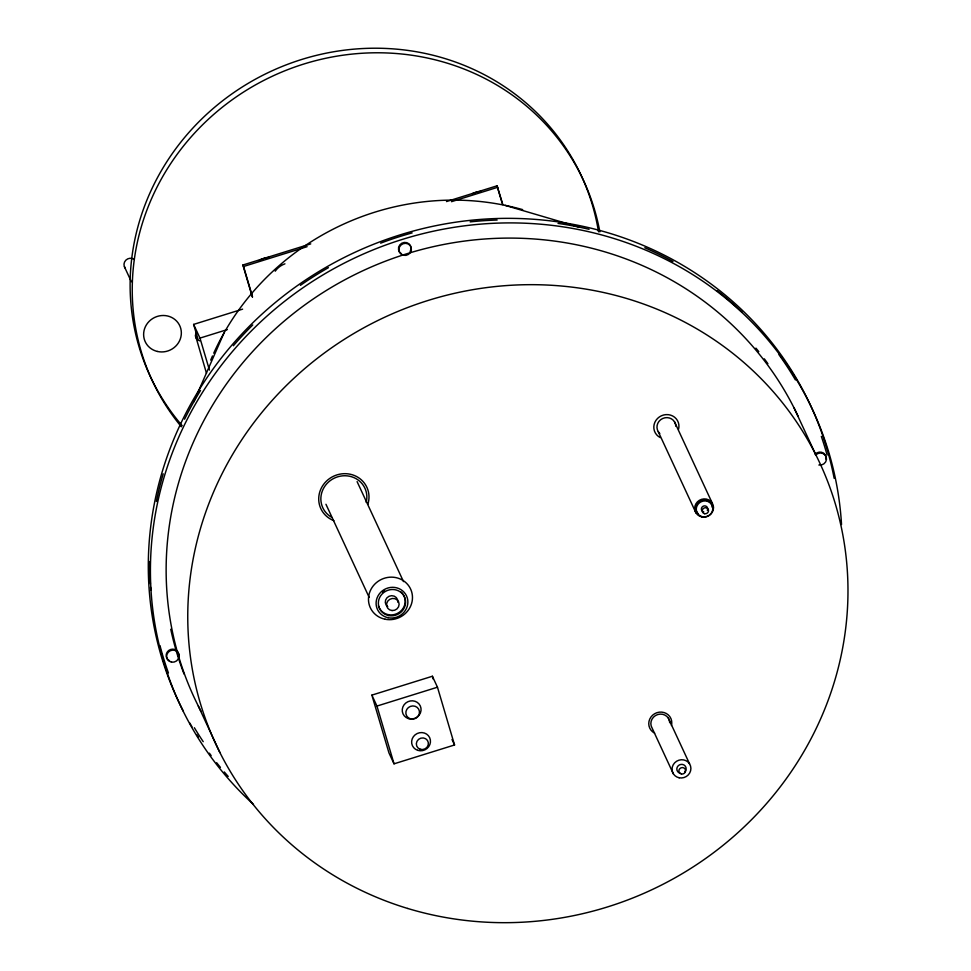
<?xml version="1.0" encoding="UTF-8"?>
<svg xmlns="http://www.w3.org/2000/svg" width="971" height="971" viewBox="0 0 971 971"><rect width="100%" height="100%" fill="white"/><g stroke="black" fill="none" stroke-linecap="round" stroke-linejoin="round"><path stroke-width="1.46" d="M193.739 401.921L223.985 333.029M252.314 296.944L242.871 265.022L310.744 243.879M446.502 201.567L497.043 185.813L502.869 204.687M242.871 265.022L243.551 266.491L307.091 246.683M451.503 201.677L497.722 187.282M197.914 338.94L193.617 324.411L242.616 309.142M193.617 324.411L199.977 338.102L227.36 329.57M371.869 695.115L432.386 676.253L437.472 687.213L454.549 744.975L394.032 763.825L388.946 752.877L371.869 695.115L376.954 706.063L394.032 763.825M376.954 706.063L437.472 687.213M505.102 205.354L578.825 227.032M794.181 408.16L815.798 454.731M674.493 421.766L712.204 503.027M658.277 431.707L696.001 512.967M668.388 718.237L689.58 763.886M673.364 773.838L652.172 728.189A9.516 9.03 -24.9 0 1 657.719 714.547A9.516 9.03 -24.9 0 1 669.711 722.715M357.097 481.628L403.511 581.617M452.013 739.489L454.549 744.975M325.953 504.277L369.186 597.408M124.434 266.782L131.376 281.748M198.315 706.051L219.931 752.61M497.043 185.813L502.189 203.23M432.386 676.253L433.248 679.142M243.551 266.491L252.557 296.956M199.977 338.102L209.433 370.072M195.511 335.675L206.495 373.313M815.167 454.222A6.348 6.02 -24.9 0 1 825.945 459.21M815.591 455.132A6.348 6.02 -24.9 0 1 826.224 456.989A6.348 6.02 -24.9 0 1 818.869 465.036M401.472 253.795A6.348 6.02 -24.9 0 1 401.691 243.272A6.348 6.02 -24.9 0 1 411.012 248.345M410.769 249.923A6.348 6.02 -24.9 0 1 410.102 251.404M169.512 660.717A6.348 6.02 -24.9 0 1 166.66 653.095A6.348 6.02 -24.9 0 1 174.379 649.381A6.348 6.02 -24.9 0 1 178.579 656.347M821.332 436.392A347.375 329.424 -24.9 0 1 827.098 455.059M203.218 741.674A347.375 329.424 -24.9 0 1 194.37 727.728M168.432 672.964A347.375 329.424 -24.9 0 1 159.997 645.642M150.772 590.113A347.375 329.424 -24.9 0 1 150.566 587.079M150.371 584.044A347.375 329.424 -24.9 0 1 149.898 561.493M156.367 501.461A347.375 329.424 -24.9 0 1 163.213 473.836M184.587 419.193A347.375 329.424 -24.9 0 1 200.524 390.476M233.356 345.737A347.375 329.424 -24.9 0 1 252.751 324.982M300.415 285.34A347.375 329.424 -24.9 0 1 328.416 267.668M380.668 243.151A347.375 329.424 -24.9 0 1 412.165 232.894M470.158 221.874A347.375 329.424 -24.9 0 1 497.14 220.029M558.034 223.403A347.375 329.424 -24.9 0 1 589.069 229.302M644.793 247.751A347.375 329.424 -24.9 0 1 672.964 261.502M717.156 290.584A347.375 329.424 -24.9 0 1 742.062 312.213M778.985 354.718A347.375 329.424 -24.9 0 1 795.431 379.94M210.707 360.132A253.589 240.48 -24.9 0 1 212.491 355.956M213.729 353.189A253.589 240.48 -24.9 0 1 522.653 209.627M182.208 425.735A237.725 225.442 -24.9 0 1 270.496 71.538A237.725 225.442 -24.9 0 1 598.512 231.814M181.371 426.791A237.725 225.442 -24.9 0 1 272.608 76.102A237.725 225.442 -24.9 0 1 599.847 231.875M660.244 437.569A12.684 12.028 -24.9 0 1 654.915 422.203A12.684 12.028 -24.9 0 1 670.524 415.115A12.684 12.028 -24.9 0 1 678.571 429.243M659.807 433.515A9.516 9.03 -24.9 0 1 662.659 418.513A9.516 9.03 -24.9 0 1 675.816 426.245M703.757 511.887A3.168 3.01 -24.9 0 1 701.56 508.027A3.168 3.01 -24.9 0 1 705.82 506.097A3.168 3.01 -24.9 0 1 707.276 510.285M698.319 513.962A8.363 7.938 -24.9 0 1 700.831 500.769A8.363 7.938 -24.9 0 1 712.398 507.566M680.319 773.268A4.697 4.454 -24.9 0 1 677.224 767.187A4.697 4.454 -24.9 0 1 684.094 765.039A4.697 4.454 -24.9 0 1 684.81 771.872M654.648 733.141A11.628 11.033 -24.9 0 1 649.769 719.05A11.628 11.033 -24.9 0 1 664.079 712.556A11.628 11.033 -24.9 0 1 671.447 725.507M333.903 520.662A25.38 24.069 -24.9 0 1 320.43 490.064A25.38 24.069 -24.9 0 1 352.182 474.734A25.38 24.069 -24.9 0 1 367.863 504.265M331.548 517.227A23.219 22.017 -24.9 0 1 323.197 489.008A23.219 22.017 -24.9 0 1 351.672 476.773A23.219 22.017 -24.9 0 1 366.213 502.323M401.072 591.958A13.752 13.036 -24.9 0 1 398.535 612.786A13.752 13.036 -24.9 0 1 378.447 605.843M382.659 592.14A13.752 13.036 -24.9 0 1 384.589 590.72M387.781 606.754A6.348 6.02 -24.9 0 1 389.092 596.267A6.348 6.02 -24.9 0 1 397.807 602.238M201.058 711.342A333.102 315.891 -24.9 0 1 355.483 274.295A333.102 315.891 -24.9 0 1 798.089 416.219M253.467 804.413A348.965 330.929 -24.9 0 1 353.711 258.444A348.965 330.929 -24.9 0 1 841.529 524.534M228.209 776.436A348.965 330.929 -24.9 0 1 224.289 771.957M220.429 767.381A348.965 330.929 -24.9 0 1 216.654 762.721M211.156 755.584A348.965 330.929 -24.9 0 1 209.36 753.168M198.29 737.05A348.965 330.929 -24.9 0 1 196.676 734.525M191.991 726.842A348.965 330.929 -24.9 0 1 189.746 722.97M183.361 711.209A348.965 330.929 -24.9 0 1 385.73 239.691A348.965 330.929 -24.9 0 1 834.162 478.315M184.053 674.044A333.102 315.891 -24.9 0 1 170.75 629.244M755.936 348.128A333.102 315.891 -24.9 0 1 758.788 351.648M764.323 358.833A333.102 315.891 -24.9 0 1 767.903 363.712M275.206 271.188A19.032 18.048 -24.9 0 1 284.94 263.833M472.404 193.642A19.032 18.048 -24.9 0 1 480.754 191.445M258.456 260.92A19.032 18.048 -24.9 0 1 268.943 257.449M199.674 340.87A31.727 12.028 -16.3 0 1 196.53 332.191M125.223 268.142A6.348 6.02 -24.9 0 1 134.192 259.415M403.402 255.276A6.348 6.02 -24.9 0 0 411.255 247.69A6.348 6.02 -24.9 0 0 400.792 245.178A6.348 6.02 -24.9 0 0 403.402 255.276M171.479 662.125A6.348 6.02 -24.9 0 0 178.882 654.126A6.348 6.02 -24.9 0 0 168.262 652.196A6.348 6.02 -24.9 0 0 171.479 662.125M417.664 750.316A9.516 9.03 -24.9 0 0 430.359 739.89A9.516 9.03 -24.9 0 0 415.115 734.829A9.516 9.03 -24.9 0 0 417.664 750.316M408.269 718.54A9.516 9.03 -24.9 0 0 420.965 708.126A9.516 9.03 -24.9 0 0 405.72 703.065A9.516 9.03 -24.9 0 0 408.269 718.54M420.188 749.26A6.093 5.777 -24.9 0 0 428.32 742.597A6.093 5.777 -24.9 0 0 418.562 739.356A6.093 5.777 -24.9 0 0 420.188 749.26M410.223 718.758A6.882 6.518 -24.9 0 0 419.399 711.221A6.882 6.518 -24.9 0 0 408.378 707.568A6.882 6.518 -24.9 0 0 410.223 718.758M701.778 516.912A9.516 9.03 -24.9 0 0 713.175 505.163A9.516 9.03 -24.9 0 0 697.348 501.91A9.516 9.03 -24.9 0 0 701.778 516.912M704.606 513.708A3.168 3.01 -24.9 0 0 708.405 509.799A3.168 3.01 -24.9 0 0 703.125 508.707A3.168 3.01 -24.9 0 0 704.606 513.708M702.494 516.754A8.363 7.938 -24.9 0 0 712.508 506.425A8.363 7.938 -24.9 0 0 698.586 503.561A8.363 7.938 -24.9 0 0 702.494 516.754M679.154 777.783A9.516 9.03 -24.9 0 0 690.551 766.034A9.516 9.03 -24.9 0 0 674.711 762.769A9.516 9.03 -24.9 0 0 679.154 777.783M681.411 773.996A3.399 3.216 -24.9 0 0 685.477 769.809A3.399 3.216 -24.9 0 0 679.834 768.644A3.399 3.216 -24.9 0 0 681.411 773.996M385.062 619.219A22.212 21.059 -24.9 0 0 411.655 591.812A22.212 21.059 -24.9 0 0 374.709 584.202A22.212 21.059 -24.9 0 0 385.062 619.219M388.072 617.702A16.046 15.22 -24.9 0 0 407.286 597.893A16.046 15.22 -24.9 0 0 380.596 592.407A16.046 15.22 -24.9 0 0 388.072 617.702M388.631 615.553A13.752 13.036 -24.9 0 0 405.101 598.585A13.752 13.036 -24.9 0 0 382.222 593.864A13.752 13.036 -24.9 0 0 388.631 615.553M392.078 610.553A6.348 6.02 -24.9 0 0 398.62 601.886A6.348 6.02 -24.9 0 0 387.805 601.049A6.348 6.02 -24.9 0 0 392.078 610.553M407.723 908.468A333.102 315.891 -24.9 0 0 842.44 532.824A333.102 315.891 -24.9 0 0 303.425 369.733A333.102 315.891 -24.9 0 0 407.723 908.468M157.387 351.453A19.032 18.048 -24.9 0 0 180.764 328.501A19.032 18.048 -24.9 0 0 149.316 321.195A19.032 18.048 -24.9 0 0 157.387 351.453"/></g></svg>
